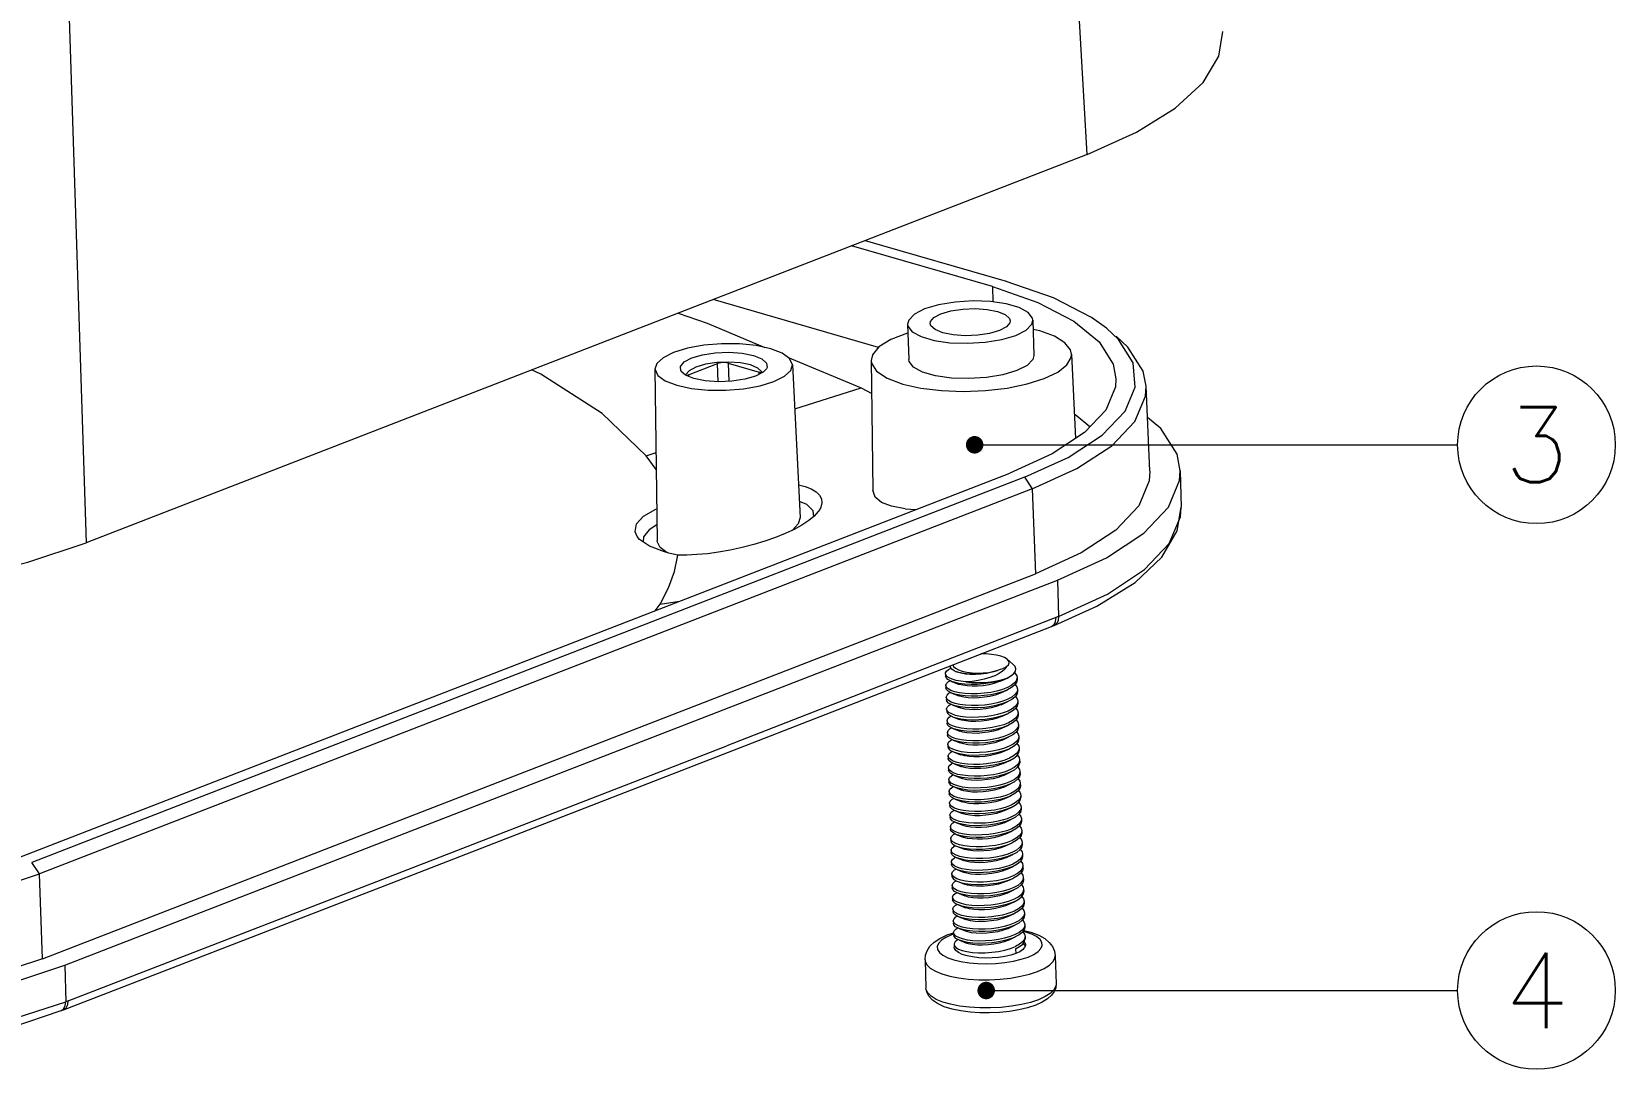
# Model space of a CAD drawing. Header units: millimetres. Extents: x 2698 to 3039, y 1138 to 1364.
# Drawn here: x 2884.8 to 2935.5, y 1151.2 to 1184.4 of the extents above; entities that cross this region are included whole.
import ezdxf
from ezdxf.enums import TextEntityAlignment as Align

# ---------------------------------------------------------------- set-up
doc = ezdxf.new("R2010")
doc.units = ezdxf.units.MM
doc.layers.add('from', color=7, linetype='Continuous', lineweight=13)
doc.styles.add('ROMAND', font='romand.shx', dxfattribs={"width": 0.75, "bigfont": 'gbcbig.shx'})
doc.styles.add('TXT', font='txt.shx', dxfattribs={"bigfont": 'gbcbig.shx'})
doc.dimstyles.new('YanXiu', dxfattribs={"dimtxt": 2.5, "dimasz": 2.2, "dimexe": 1, "dimexo": 0, "dimgap": 0.66, "dimtad": 0, "dimzin": 9, "dimdsep": 46, "dimtxsty": 'ROMAND', "dimblk": 'CLOSEDBLANK', "dimcen": 0, "dimclrd": 3, "dimclre": 3, "dimclrt": 7, "dimazin": 2, "dimtfac": 1, "dimtofl": 0, "dimtmove": 0, "dimatfit": 3, "dimldrblk": 'CLOSEDBLANK', "dimfxl": 1, "dimlwd": 5, "dimlwe": 5, "dimarcsym": 0})

# ---------------------------------------------------------------- blocks, each defined once
blk = doc.blocks.new('_ClosedBlank')
at = {"color": 0, "linetype": 'ByBlock', "lineweight": -2}
for p, q in [((-1, 0.167), (0, 0)), ((-1, 0.167), (-1, -0.167)), ((0, 0), (-1, -0.167))]:
    blk.add_line(p, q, dxfattribs=at)
blk = doc.blocks.new('A$C4FA966CF')
at = {"color": 7, "linetype": 'Continuous'}
for p, q in [((117.346, 53.418), (115.83, 79.734)), ((76.488, 64.472), (77.336, 37.897)), ((117.346, 53.418), (77.336, 37.897)), ((113.553, 48.133), (107.922, 49.762)), ((108.469, 49.974), (114.1, 48.345)), ((113.553, 48.133), (113.568, 47.522)), ((109.006, 45.703), (102.392, 47.617)), ((110.167, 46.635), (110.211, 45.224)), ((115.164, 46.792), (115.209, 45.381)), ((115.446, 46.364), (115.176, 46.423)), ((118.595, 46.017), (118.111, 46.47)), ((101.41, 44.609), (102.573, 45.06)), ((102.596, 44.332), (102.573, 45.06)), ((102.997, 45.077), (103.02, 44.348)), ((102.997, 45.077), (104.236, 44.718)), ((105.372, 45.32), (108.314, 44.085)), ((105.568, 45.014), (105.873, 38.907)), ((108.712, 45.186), (108.778, 40.002)), ((116.707, 45.436), (116.876, 42.068)), ((100.071, 44.841), (100.159, 37.97)), ((101.292, 44.597), (101.121, 44.747)), ((101.629, 44.46), (101.292, 44.597)), ((101.41, 44.609), (101.413, 44.54)), ((101.708, 44.917), (101.437, 44.774)), ((104.395, 44.716), (104.089, 44.554)), ((104.238, 44.633), (104.236, 44.718)), ((104.345, 44.689), (104.341, 44.732)), ((104.526, 44.854), (104.395, 44.716)), ((105.656, 43.247), (108.314, 44.085)), ((108.314, 44.085), (108.729, 43.863)), ((119.841, 40.765), (119.703, 44.153)), ((99.723, 41.375), (100.114, 41.499)), ((100.122, 40.822), (99.723, 41.375)), ((74.582, 25.29), (114.255, 40.681)), ((114.838, 40.512), (75.165, 25.121)), ((114.838, 40.512), (115.144, 40.05)), ((115.144, 40.05), (116.933, 40.869)), ((121.059, 40.766), (121.091, 39.319)), ((115.144, 40.05), (75.471, 24.66)), ((115.144, 40.05), (115.273, 36.657)), ((110.066, 39.252), (110.493, 39.221)), ((106.215, 38.782), (105.944, 38.601)), ((106.433, 38.964), (106.215, 38.782)), ((100.455, 37.529), (99.855, 37.757)), ((100.543, 37.505), (100.277, 37.701)), ((101.345, 37.403), (100.986, 37.404)), ((75.6, 21.266), (115.273, 36.657)), ((76.489, 21.011), (116.154, 36.399)), ((116.16, 36.4), (116.196, 34.945)), ((100.077, 35.181), (100.282, 35.441)), ((100.282, 35.44), (101.055, 35.56)), ((116.196, 34.945), (102.94, 29.782)), ((116.078, 34.749), (116.098, 34.906)), ((115.915, 34.552), (116.018, 34.628)), ((115.915, 34.55), (116.014, 34.589)), ((116.015, 34.589), (116.014, 34.588)), ((116.018, 34.628), (116.078, 34.749)), ((114.139, 33.241), (114.372, 33.049)), ((111.681, 32.661), (111.683, 32.567)), ((111.916, 32.357), (112.192, 32.249)), ((112.08, 32.757), (112.177, 32.719)), ((113.613, 32.75), (113.758, 32.794)), ((113.859, 32.835), (113.862, 32.836)), ((113.862, 32.836), (113.88, 32.845)), ((113.874, 32.365), (114.142, 32.49)), ((114.141, 32.489), (113.945, 32.411)), ((114.535, 32.484), (114.502, 32.385)), ((114.537, 32.515), (114.535, 32.484)), ((114.537, 32.515), (114.539, 32.421)), ((111.695, 32.191), (111.698, 32.097)), ((111.71, 31.72), (111.713, 31.626)), ((111.931, 31.887), (112.207, 31.778)), ((113.889, 31.894), (114.157, 32.019)), ((114.156, 32.019), (113.961, 31.941)), ((114.551, 32.031), (114.524, 31.928)), ((114.551, 32.045), (114.551, 32.031)), ((114.551, 32.045), (114.554, 31.951)), ((111.725, 31.25), (111.728, 31.156)), ((111.945, 31.416), (112.221, 31.308)), ((113.904, 31.424), (114.171, 31.549)), ((113.918, 30.953), (114.186, 31.079)), ((114.17, 31.548), (113.974, 31.47)), ((114.566, 31.561), (114.538, 31.458)), ((114.581, 31.09), (114.553, 30.987)), ((114.566, 31.575), (114.566, 31.561)), ((114.566, 31.575), (114.569, 31.481)), ((114.581, 31.104), (114.581, 31.09)), ((114.581, 31.104), (114.584, 31.01)), ((111.74, 30.78), (111.742, 30.686)), ((111.768, 30.703), (111.74, 30.78)), ((111.824, 30.923), (111.902, 30.975)), ((111.96, 30.946), (112.236, 30.837)), ((111.975, 30.476), (112.251, 30.367)), ((113.933, 30.483), (114.201, 30.608)), ((114.2, 30.608), (114.005, 30.53)), ((114.596, 30.62), (114.568, 30.517)), ((114.596, 30.634), (114.596, 30.62)), ((114.596, 30.634), (114.598, 30.54)), ((111.754, 30.309), (111.757, 30.215)), ((111.769, 29.839), (111.772, 29.745)), ((111.99, 30.005), (112.266, 29.897)), ((113.948, 30.013), (114.216, 30.138)), ((114.215, 30.137), (114.02, 30.06)), ((114.61, 30.149), (114.583, 30.047)), ((114.61, 30.163), (114.61, 30.149)), ((114.61, 30.163), (114.613, 30.069)), ((111.784, 29.368), (111.787, 29.274)), ((112.004, 29.535), (112.28, 29.426)), ((113.963, 29.542), (114.23, 29.667)), ((113.977, 29.072), (114.245, 29.197)), ((114.244, 29.196), (114.052, 29.12)), ((114.625, 29.679), (114.597, 29.576)), ((114.64, 29.209), (114.612, 29.106)), ((114.625, 29.693), (114.625, 29.679)), ((114.625, 29.693), (114.628, 29.599)), ((114.64, 29.223), (114.64, 29.209)), ((114.64, 29.223), (114.643, 29.129)), ((111.799, 28.898), (111.801, 28.804)), ((112.019, 29.064), (112.295, 28.956)), ((112.034, 28.594), (112.31, 28.485)), ((113.992, 28.601), (114.26, 28.727)), ((114.259, 28.726), (114.064, 28.648)), ((114.655, 28.738), (114.627, 28.635)), ((114.655, 28.752), (114.655, 28.738)), ((114.655, 28.752), (114.657, 28.658)), ((111.813, 28.428), (111.816, 28.334)), ((111.828, 27.957), (111.831, 27.863)), ((112.049, 28.124), (112.325, 28.015)), ((114.007, 28.131), (114.275, 28.256)), ((114.274, 28.256), (114.077, 28.178)), ((114.669, 28.268), (114.642, 28.165)), ((114.669, 28.282), (114.669, 28.268)), ((114.669, 28.282), (114.672, 28.188)), ((111.843, 27.487), (111.846, 27.393)), ((112.063, 27.653), (112.339, 27.545)), ((114.022, 27.661), (114.289, 27.786)), ((114.036, 27.19), (114.304, 27.315)), ((114.288, 27.785), (114.094, 27.708)), ((114.303, 27.315), (114.131, 27.245)), ((114.684, 27.797), (114.656, 27.695)), ((114.699, 27.327), (114.671, 27.224)), ((114.684, 27.811), (114.684, 27.797)), ((114.684, 27.811), (114.687, 27.717)), ((114.699, 27.341), (114.699, 27.327)), ((114.699, 27.341), (114.702, 27.247)), ((111.858, 27.016), (111.861, 26.922)), ((112.078, 27.183), (112.354, 27.074)), ((112.225, 27.136), (112.078, 27.183)), ((112.093, 26.712), (112.369, 26.604)), ((112.485, 27.035), (112.354, 27.074)), ((114.051, 26.72), (114.319, 26.845)), ((114.318, 26.844), (114.123, 26.767)), ((114.714, 26.857), (114.686, 26.754)), ((114.714, 26.871), (114.714, 26.857)), ((114.714, 26.871), (114.716, 26.777)), ((111.872, 26.546), (111.875, 26.452)), ((111.887, 26.076), (111.89, 25.982)), ((112.108, 26.242), (112.384, 26.133)), ((114.066, 26.249), (114.334, 26.375)), ((114.333, 26.374), (114.138, 26.297)), ((114.728, 26.386), (114.701, 26.283)), ((114.728, 26.4), (114.728, 26.386)), ((114.728, 26.4), (114.731, 26.306)), ((111.902, 25.605), (111.905, 25.511)), ((112.122, 25.772), (112.398, 25.663)), ((114.081, 25.779), (114.348, 25.904)), ((114.095, 25.309), (114.363, 25.434)), ((114.362, 25.433), (114.17, 25.357)), ((114.743, 25.916), (114.715, 25.813)), ((114.758, 25.445), (114.73, 25.343)), ((114.743, 25.93), (114.743, 25.916)), ((114.743, 25.93), (114.746, 25.836)), ((114.758, 25.459), (114.758, 25.445)), ((114.758, 25.459), (114.761, 25.365)), ((75.471, 24.66), (75.165, 25.121)), ((111.917, 25.135), (111.92, 25.041)), ((112.137, 25.301), (112.413, 25.193)), ((112.152, 24.831), (112.428, 24.722)), ((114.11, 24.838), (114.378, 24.963)), ((114.377, 24.963), (114.183, 24.885)), ((114.773, 24.975), (114.745, 24.872)), ((114.773, 24.989), (114.773, 24.975)), ((114.773, 24.989), (114.775, 24.895)), ((75.6, 21.266), (75.471, 24.66)), ((111.931, 24.664), (111.934, 24.57)), ((111.946, 24.194), (111.949, 24.1)), ((112.167, 24.36), (112.443, 24.252)), ((114.125, 24.368), (114.393, 24.493)), ((114.787, 24.505), (114.76, 24.402)), ((114.787, 24.519), (114.787, 24.505)), ((114.787, 24.519), (114.79, 24.425)), ((114.802, 24.048), (114.802, 24.034)), ((114.802, 24.048), (114.805, 23.954)), ((111.961, 23.724), (111.964, 23.63)), ((112.181, 23.89), (112.457, 23.781)), ((112.196, 23.42), (112.472, 23.311)), ((114.14, 23.897), (114.407, 24.023)), ((114.154, 23.427), (114.422, 23.552)), ((114.406, 24.022), (114.212, 23.944)), ((114.421, 23.552), (114.279, 23.493)), ((114.802, 24.034), (114.774, 23.931)), ((114.817, 23.564), (114.789, 23.461)), ((114.817, 23.578), (114.817, 23.564)), ((114.817, 23.578), (114.82, 23.484)), ((111.976, 23.253), (111.979, 23.159)), ((111.99, 22.783), (111.993, 22.689)), ((112.211, 22.949), (112.487, 22.841)), ((114.169, 22.957), (114.437, 23.082)), ((114.436, 23.081), (114.239, 23.003)), ((114.832, 23.093), (114.804, 22.991)), ((114.832, 23.107), (114.832, 23.093)), ((114.832, 23.107), (114.835, 23.013)), ((111.751, 22.221), (112.005, 22.305)), ((112.007, 22.255), (111.917, 22.225)), ((112.005, 22.312), (112.008, 22.218)), ((112.226, 22.479), (112.502, 22.37)), ((114.184, 22.486), (114.452, 22.611)), ((114.451, 22.611), (114.256, 22.533)), ((114.846, 22.623), (114.819, 22.52)), ((114.861, 22.153), (114.833, 22.05)), ((114.846, 22.637), (114.846, 22.623)), ((114.846, 22.637), (114.849, 22.543)), ((114.861, 22.167), (114.861, 22.153)), ((114.861, 22.167), (114.864, 22.073)), ((112.02, 21.842), (112.023, 21.738)), ((112.24, 22.008), (112.516, 21.9)), ((114.199, 22.016), (114.466, 22.141)), ((114.465, 22.14), (114.27, 22.063)), ((114.48, 21.67), (114.486, 21.482)), ((114.781, 21.881), (114.843, 21.807)), ((114.843, 21.807), (114.856, 21.764)), ((76.487, 21.01), (76.523, 19.554)), ((110.863, 21.231), (110.899, 20.102)), ((116.061, 21.394), (116.096, 20.265)), ((74.174, 18.784), (76.524, 19.555)), ((76.338, 19.198), (76.437, 19.236)), ((76.437, 19.236), (76.448, 19.24)), ((76.444, 19.278), (76.505, 19.4)), ((76.505, 19.4), (76.523, 19.555)), ((76.621, 19.593), (76.523, 19.554))]:
    blk.add_line(p, q, dxfattribs=at)
for points in [[(117.346, 53.418), (119.307, 54.3), (120.86, 55.264), (121.968, 56.287), (122.603, 57.343), (122.756, 58.323)], [(113.553, 48.133), (115.373, 47.495), (116.81, 46.752), (117.822, 45.925), (118.38, 45.039), (118.49, 44.454)], [(118.111, 46.47), (117.517, 46.898), (115.995, 47.683), (114.101, 48.344)], [(115.164, 46.792), (115.152, 46.869), (114.981, 47.095), (114.623, 47.293), (114.108, 47.443), (113.476, 47.535), (112.778, 47.561), (112.069, 47.517), (111.404, 47.408), (110.843, 47.241)], [(100.995, 47.075), (102.158, 46.67), (104.461, 45.703)], [(110.843, 47.241), (110.434, 47.032), (110.208, 46.798), (110.167, 46.635)], [(111.067, 46.664), (111.079, 46.737), (111.218, 46.903), (111.499, 47.051)], [(111.499, 47.051), (111.896, 47.166), (112.366, 47.236), (112.865, 47.256), (113.345, 47.222), (113.76, 47.138)], [(113.76, 47.138), (114.068, 47.013), (114.237, 46.859), (114.264, 46.764)], [(110.178, 46.277), (110.155, 46.271), (109.496, 46.017), (109.021, 45.722), (108.76, 45.402), (108.712, 45.186)], [(110.167, 46.635), (110.18, 46.559), (110.35, 46.332), (110.708, 46.134), (111.223, 45.984), (111.856, 45.892), (112.553, 45.867), (113.262, 45.91), (113.927, 46.02), (114.488, 46.186)], [(111.571, 46.289), (111.264, 46.415), (111.095, 46.569), (111.067, 46.664)], [(113.832, 46.376), (113.435, 46.261), (112.965, 46.191), (112.466, 46.172), (111.987, 46.205), (111.571, 46.289)], [(114.264, 46.764), (114.252, 46.69), (114.114, 46.524), (113.832, 46.376)], [(114.488, 46.186), (114.897, 46.395), (115.123, 46.629), (115.164, 46.792)], [(116.707, 45.436), (116.667, 45.606), (116.441, 45.891), (116.028, 46.148), (115.446, 46.364)], [(104.701, 45.651), (104.116, 45.777), (103.445, 45.844), (102.732, 45.848), (102.026, 45.789), (101.372, 45.671), (100.815, 45.502)], [(105.568, 45.014), (105.451, 45.263), (105.156, 45.476), (104.701, 45.651)], [(114.84, 40.513), (116.583, 41.308), (117.944, 42.199), (118.852, 43.152), (119.263, 44.121), (119.177, 45.084), (118.595, 46.017)], [(119.703, 44.152), (119.583, 44.754), (118.969, 45.719), (118.498, 46.157)], [(100.815, 45.502), (100.396, 45.292), (100.143, 45.058), (100.071, 44.841)], [(101.121, 44.747), (101.109, 44.765), (101.093, 44.947), (101.242, 45.126), (101.546, 45.287), (101.973, 45.412), (102.481, 45.489), (103.024, 45.511), (103.553, 45.475), (104.011, 45.384)], [(103.883, 45.001), (103.483, 45.081), (103.021, 45.114), (102.542, 45.095), (102.09, 45.028), (101.708, 44.917)], [(102.782, 45.098), (102.705, 45.092), (102.634, 45.079), (102.573, 45.06)], [(102.997, 45.077), (102.933, 45.09), (102.86, 45.098), (102.782, 45.098)], [(104.341, 44.732), (104.179, 44.88), (103.883, 45.001)], [(104.011, 45.384), (104.345, 45.247), (104.529, 45.079), (104.547, 44.896), (104.526, 44.854)], [(104.824, 44.342), (105.243, 44.551), (105.496, 44.785), (105.568, 45.014)], [(108.712, 45.186), (108.726, 45.076), (108.927, 44.76), (109.351, 44.476), (109.974, 44.241)], [(114.532, 44.775), (113.974, 44.609), (113.316, 44.5), (112.614, 44.456), (111.919, 44.479), (111.284, 44.569), (110.765, 44.718), (110.402, 44.914), (110.226, 45.142), (110.211, 45.224)], [(115.208, 45.381), (115.169, 45.222), (114.942, 44.985), (114.532, 44.775)], [(115.625, 44.459), (116.163, 44.717), (116.525, 45.004), (116.695, 45.305), (116.707, 45.436)], [(99.723, 41.375), (97.965, 43.064), (95.512, 44.633), (95.14, 44.803)], [(100.071, 44.841), (100.072, 44.816), (100.188, 44.58), (100.483, 44.367), (100.939, 44.192)], [(100.939, 44.192), (101.523, 44.066), (102.194, 44), (102.907, 43.995), (103.613, 44.054), (104.267, 44.172), (104.824, 44.342)], [(101.437, 44.774), (101.303, 44.615), (101.307, 44.591)], [(101.41, 44.609), (101.365, 44.587), (101.35, 44.573)], [(104.089, 44.554), (103.657, 44.429), (103.145, 44.353), (102.603, 44.332), (102.081, 44.368), (101.629, 44.46)], [(104.318, 44.675), (104.318, 44.676), (104.286, 44.699), (104.236, 44.718)], [(109.974, 44.241), (110.695, 44.079), (111.514, 43.98), (112.39, 43.947), (113.282, 43.981), (114.145, 44.081), (114.94, 44.243), (115.625, 44.459)], [(118.49, 44.454), (118.466, 44.122), (118.079, 43.2), (117.23, 42.301), (115.943, 41.453), (114.255, 40.681)], [(116.933, 40.869), (118.319, 41.775), (119.248, 42.744), (119.677, 43.749), (119.703, 44.152)], [(117.448, 42.532), (116.897, 42.982), (116.828, 43.018)], [(121.059, 40.767), (120.932, 41.441), (120.289, 42.465), (119.754, 42.902)], [(119.841, 40.764), (119.817, 40.37), (119.399, 39.375), (118.483, 38.406), (117.094, 37.49), (115.273, 36.657)], [(116.154, 36.399), (118.11, 37.294), (119.6, 38.275), (120.583, 39.314), (121.032, 40.38), (121.059, 40.767)], [(105.807, 40.218), (106.066, 40.15), (106.316, 40.049), (106.509, 39.931), (106.645, 39.796), (106.722, 39.648), (106.739, 39.489), (106.696, 39.32), (106.652, 39.232)], [(110.066, 39.252), (109.525, 39.353), (109.126, 39.512), (108.875, 39.722), (108.778, 40)], [(99.362, 38.147), (99.28, 38.336), (99.334, 38.652), (99.616, 38.96), (100.11, 39.242), (100.142, 39.253)], [(106.416, 38.95), (106.392, 39.179), (106.142, 39.426), (105.841, 39.547)], [(116.015, 34.589), (117.721, 35.357), (119.255, 36.311), (120.328, 37.325), (120.936, 38.379), (121.091, 39.323)], [(120.616, 37.866), (121.064, 38.934), (121.091, 39.319)], [(100.151, 38.607), (99.844, 38.417), (99.616, 38.138), (99.596, 37.936)], [(105.944, 38.601), (105.628, 38.427), (105.273, 38.26), (104.882, 38.102), (104.461, 37.955), (104.015, 37.821), (103.551, 37.702), (103.08, 37.601), (102.613, 37.52), (102.163, 37.46), (101.739, 37.421), (101.345, 37.403)], [(105.873, 38.907), (105.794, 38.648), (105.553, 38.391)], [(106.652, 39.232), (106.594, 39.144), (106.433, 38.964)], [(99.855, 37.757), (99.457, 38.032), (99.362, 38.147)], [(100.277, 37.701), (100.16, 37.943), (100.159, 37.969)], [(49.082, 36.808), (51.531, 36.214), (54.256, 35.765), (57.191, 35.472), (60.262, 35.342), (63.395, 35.38), (66.512, 35.583), (69.537, 35.947), (72.395, 36.463), (75.016, 37.118), (77.336, 37.897)], [(100.282, 35.441), (100.612, 36.093), (100.846, 36.748), (100.986, 37.404)], [(100.986, 37.404), (100.801, 37.442), (100.624, 37.483), (100.455, 37.529)], [(116.198, 34.947), (118.146, 35.842), (119.633, 36.825), (120.616, 37.866)], [(116.198, 34.946), (116.181, 34.792), (116.121, 34.67), (116.027, 34.593), (116.015, 34.589)], [(76.436, 19.236), (89.535, 24.298), (102.773, 29.433), (115.915, 34.552)], [(111.928, 32.844), (111.876, 32.912), (111.871, 32.977)], [(111.973, 33.016), (112.003, 32.948), (112.08, 32.879), (112.197, 32.818), (112.35, 32.766), (112.533, 32.727), (112.739, 32.702), (112.958, 32.691), (113.183, 32.696), (113.404, 32.715), (113.613, 32.75)], [(114.139, 33.241), (114.031, 33.308), (113.889, 33.363), (113.715, 33.406), (113.516, 33.436), (113.3, 33.451), (113.091, 33.452)], [(113.88, 32.845), (113.971, 32.876), (114.052, 32.91), (114.122, 32.947)], [(114.122, 32.947), (114.083, 32.884), (114.029, 32.822), (113.961, 32.762)], [(114.122, 32.947), (114.192, 33.021), (114.218, 33.097), (114.199, 33.172), (114.139, 33.241)], [(114.142, 32.49), (114.293, 32.574), (114.405, 32.666), (114.471, 32.762), (114.488, 32.859), (114.457, 32.953), (114.372, 33.049)], [(111.681, 32.661), (111.684, 32.693), (111.722, 32.763), (111.8, 32.83), (111.897, 32.884)], [(111.733, 32.557), (111.688, 32.624), (111.681, 32.661)], [(111.916, 32.357), (111.879, 32.373), (111.767, 32.436), (111.701, 32.507), (111.683, 32.567)], [(111.695, 32.191), (111.695, 32.201), (111.724, 32.276), (111.8, 32.35), (111.859, 32.384)], [(112.496, 32.337), (112.286, 32.36), (112.099, 32.395), (111.942, 32.44), (111.819, 32.495), (111.733, 32.557)], [(113.945, 32.411), (113.716, 32.344), (113.465, 32.292), (113.206, 32.257), (112.946, 32.238), (112.685, 32.235), (112.438, 32.248), (112.217, 32.277), (112.03, 32.319), (111.916, 32.357)], [(112.08, 32.757), (112.023, 32.783), (111.928, 32.844)], [(113.613, 32.75), (113.409, 32.703), (113.189, 32.67), (112.962, 32.653), (112.736, 32.65), (112.521, 32.663), (112.326, 32.69), (112.157, 32.731), (112.08, 32.757)], [(113.862, 32.836), (113.713, 32.776), (113.521, 32.719), (113.312, 32.675), (113.093, 32.646), (112.874, 32.633), (112.664, 32.634), (112.473, 32.65), (112.308, 32.679), (112.177, 32.719)], [(113.874, 32.365), (113.8, 32.332), (113.615, 32.269), (113.407, 32.22), (113.187, 32.185), (112.963, 32.165), (112.746, 32.162), (112.545, 32.173), (112.368, 32.199), (112.223, 32.237), (112.192, 32.249)], [(113.961, 32.762), (113.821, 32.668), (113.646, 32.581), (113.444, 32.505), (113.223, 32.442), (112.986, 32.392), (112.74, 32.357), (112.496, 32.337)], [(112.496, 32.337), (112.736, 32.314), (112.988, 32.307), (113.243, 32.315), (113.494, 32.338), (113.732, 32.376)], [(113.732, 32.376), (113.95, 32.427), (114.141, 32.489)], [(114.502, 32.385), (114.425, 32.289), (114.307, 32.197), (114.153, 32.113)], [(114.539, 32.421), (114.514, 32.308), (114.438, 32.205), (114.316, 32.107), (114.157, 32.019)], [(114.434, 32.708), (114.469, 32.676), (114.524, 32.581), (114.537, 32.515)], [(111.783, 32.057), (111.715, 32.127), (111.695, 32.191)], [(111.931, 31.887), (111.9, 31.899), (111.787, 31.962), (111.719, 32.032), (111.698, 32.097)], [(111.71, 31.72), (111.71, 31.731), (111.739, 31.806), (111.815, 31.879), (111.875, 31.914)], [(111.798, 31.586), (111.73, 31.657), (111.71, 31.72)], [(114.153, 32.113), (113.956, 32.035), (113.731, 31.969), (113.485, 31.917), (113.227, 31.881), (112.964, 31.861), (112.707, 31.858), (112.464, 31.871), (112.243, 31.899), (112.052, 31.94), (111.897, 31.994), (111.783, 32.057)], [(114.167, 31.643), (113.971, 31.564), (113.746, 31.499), (113.5, 31.447), (113.241, 31.411), (112.979, 31.391), (112.722, 31.388), (112.479, 31.4), (112.258, 31.428), (112.066, 31.47), (111.911, 31.523), (111.798, 31.586)], [(113.961, 31.941), (113.736, 31.875), (113.487, 31.823), (113.227, 31.787), (112.966, 31.767), (112.71, 31.764), (112.468, 31.777), (112.246, 31.804), (112.056, 31.846), (111.931, 31.887)], [(113.889, 31.894), (113.841, 31.873), (113.66, 31.808), (113.455, 31.756), (113.237, 31.719), (113.013, 31.697), (112.794, 31.691), (112.589, 31.7), (112.408, 31.724), (112.258, 31.76), (112.207, 31.778)], [(114.524, 31.928), (114.449, 31.827), (114.328, 31.731), (114.167, 31.643)], [(114.554, 31.951), (114.554, 31.933), (114.525, 31.831), (114.45, 31.732), (114.33, 31.636), (114.171, 31.549)], [(114.459, 32.233), (114.462, 32.231), (114.53, 32.133), (114.551, 32.045)], [(114.473, 31.763), (114.476, 31.76), (114.545, 31.663), (114.566, 31.575)], [(111.945, 31.416), (111.914, 31.429), (111.801, 31.492), (111.733, 31.562), (111.713, 31.626)], [(111.725, 31.25), (111.725, 31.26), (111.753, 31.336), (111.829, 31.409), (111.889, 31.443)], [(111.813, 31.116), (111.745, 31.186), (111.725, 31.25)], [(111.728, 31.156), (111.755, 31.081), (111.828, 31.013), (111.945, 30.952), (111.96, 30.946)], [(114.182, 31.172), (113.986, 31.094), (113.761, 31.028), (113.515, 30.977), (113.256, 30.941), (112.994, 30.921), (112.737, 30.917), (112.493, 30.93), (112.272, 30.958), (112.081, 30.999), (111.926, 31.053), (111.813, 31.116)], [(113.974, 31.47), (113.749, 31.405), (113.503, 31.353), (113.244, 31.317), (112.982, 31.297), (112.725, 31.294), (112.481, 31.306), (112.26, 31.334), (112.069, 31.376), (111.945, 31.416)], [(113.904, 31.424), (113.882, 31.414), (113.705, 31.347), (113.503, 31.293), (113.286, 31.253), (113.062, 31.229), (112.842, 31.22), (112.635, 31.227), (112.449, 31.249), (112.294, 31.283), (112.221, 31.308)], [(113.766, 30.935), (113.992, 31.001), (114.185, 31.078)], [(114.538, 31.458), (114.463, 31.357), (114.343, 31.261), (114.182, 31.172)], [(114.569, 31.481), (114.569, 31.47), (114.543, 31.366), (114.467, 31.263), (114.345, 31.166), (114.186, 31.079)], [(114.584, 31.01), (114.584, 30.998), (114.557, 30.896), (114.482, 30.793), (114.36, 30.696), (114.201, 30.608)], [(114.488, 31.292), (114.491, 31.29), (114.56, 31.192), (114.581, 31.104)], [(111.74, 30.78), (111.758, 30.85), (111.824, 30.923)], [(111.975, 30.476), (111.947, 30.487), (111.832, 30.55), (111.764, 30.62), (111.742, 30.686)], [(111.754, 30.309), (111.754, 30.319), (111.783, 30.395), (111.859, 30.468), (111.919, 30.502)], [(114.197, 30.702), (114.004, 30.625), (113.782, 30.56), (113.541, 30.508), (113.286, 30.472), (113.027, 30.451), (112.773, 30.447), (112.532, 30.458), (112.311, 30.483), (112.119, 30.523), (111.961, 30.574), (111.843, 30.635), (111.768, 30.703)], [(111.96, 30.946), (112.099, 30.901), (112.288, 30.862), (112.509, 30.835), (112.753, 30.823), (113.007, 30.827), (113.262, 30.847), (113.518, 30.883), (113.766, 30.935)], [(114.005, 30.53), (113.781, 30.464), (113.534, 30.412), (113.275, 30.376), (113.014, 30.356), (112.757, 30.353), (112.515, 30.365), (112.294, 30.393), (112.103, 30.434), (111.975, 30.476)], [(113.918, 30.953), (113.749, 30.886), (113.551, 30.83), (113.335, 30.788), (113.112, 30.761), (112.89, 30.75), (112.68, 30.755), (112.491, 30.774), (112.33, 30.807), (112.236, 30.837)], [(113.933, 30.483), (113.792, 30.426), (113.598, 30.367), (113.384, 30.323), (113.161, 30.294), (112.939, 30.28), (112.727, 30.283), (112.534, 30.3), (112.368, 30.331), (112.251, 30.367)], [(114.553, 30.987), (114.478, 30.886), (114.358, 30.79), (114.197, 30.702)], [(114.568, 30.517), (114.493, 30.416), (114.373, 30.32), (114.212, 30.231)], [(114.598, 30.54), (114.598, 30.522), (114.569, 30.42), (114.494, 30.32), (114.374, 30.225), (114.216, 30.138)], [(114.503, 30.822), (114.506, 30.819), (114.575, 30.722), (114.596, 30.634)], [(76.621, 19.593), (89.781, 24.678), (102.94, 29.782)], [(111.842, 30.175), (111.774, 30.245), (111.754, 30.309)], [(111.99, 30.005), (111.961, 30.017), (111.845, 30.081), (111.777, 30.152), (111.757, 30.215)], [(111.769, 29.839), (111.769, 29.849), (111.798, 29.924), (111.874, 29.998), (111.934, 30.032)], [(111.857, 29.705), (111.789, 29.775), (111.769, 29.839)], [(111.772, 29.745), (111.791, 29.683), (111.857, 29.613), (111.968, 29.55), (112.004, 29.535)], [(114.212, 30.231), (114.015, 30.153), (113.79, 30.087), (113.544, 30.036), (113.286, 30), (113.023, 29.98), (112.766, 29.976), (112.523, 29.989), (112.302, 30.017), (112.111, 30.059), (111.956, 30.112), (111.842, 30.175)], [(114.226, 29.761), (114.03, 29.683), (113.805, 29.617), (113.559, 29.565), (113.3, 29.529), (113.038, 29.509), (112.781, 29.506), (112.538, 29.519), (112.317, 29.547), (112.125, 29.588), (111.97, 29.642), (111.857, 29.705)], [(114.02, 30.06), (113.795, 29.994), (113.55, 29.942), (113.296, 29.906), (113.037, 29.886), (112.777, 29.882), (112.529, 29.895), (112.308, 29.922), (112.119, 29.963), (111.99, 30.005)], [(113.948, 30.013), (113.835, 29.965), (113.644, 29.905), (113.433, 29.858), (113.211, 29.827), (112.988, 29.811), (112.773, 29.811), (112.577, 29.826), (112.406, 29.855), (112.266, 29.897)], [(114.583, 30.047), (114.508, 29.946), (114.387, 29.849), (114.226, 29.761)], [(114.613, 30.069), (114.588, 29.956), (114.512, 29.853), (114.39, 29.755), (114.23, 29.667)], [(114.518, 30.351), (114.521, 30.349), (114.589, 30.251), (114.61, 30.163)], [(114.532, 29.881), (114.535, 29.879), (114.604, 29.781), (114.625, 29.693)], [(111.784, 29.368), (111.784, 29.379), (111.812, 29.454), (111.888, 29.527), (111.948, 29.561)], [(111.872, 29.234), (111.804, 29.305), (111.784, 29.368)], [(111.815, 29.198), (111.788, 29.26), (111.787, 29.274)], [(112.019, 29.064), (111.89, 29.13), (111.815, 29.198)], [(114.241, 29.291), (114.045, 29.212), (113.82, 29.147), (113.574, 29.095), (113.315, 29.059), (113.053, 29.039), (112.796, 29.036), (112.552, 29.048), (112.331, 29.076), (112.14, 29.118), (111.985, 29.171), (111.872, 29.234)], [(112.004, 29.535), (112.12, 29.497), (112.307, 29.455), (112.528, 29.426), (112.773, 29.412), (113.03, 29.415), (113.289, 29.434), (113.549, 29.469), (113.802, 29.521)], [(114.052, 29.12), (113.832, 29.055), (113.591, 29.003), (113.336, 28.967), (113.079, 28.946), (112.824, 28.941), (112.583, 28.952), (112.363, 28.977), (112.171, 29.016), (112.019, 29.064)], [(113.963, 29.542), (113.877, 29.505), (113.69, 29.443), (113.481, 29.394), (113.261, 29.36), (113.037, 29.342), (112.821, 29.34), (112.621, 29.352), (112.445, 29.379), (112.303, 29.418), (112.28, 29.426)], [(113.802, 29.521), (114.032, 29.588), (114.229, 29.667)], [(114.597, 29.576), (114.522, 29.475), (114.402, 29.379), (114.241, 29.291)], [(114.245, 29.197), (114.404, 29.284), (114.525, 29.381), (114.6, 29.482), (114.628, 29.583), (114.628, 29.599)], [(114.643, 29.129), (114.643, 29.112), (114.614, 29.009), (114.538, 28.909), (114.419, 28.814), (114.26, 28.727)], [(114.547, 29.411), (114.55, 29.408), (114.619, 29.311), (114.64, 29.223)], [(111.799, 28.898), (111.808, 28.95), (111.853, 29.014), (111.932, 29.076), (111.963, 29.093)], [(111.827, 28.822), (111.8, 28.885), (111.799, 28.898)], [(112.034, 28.594), (112.003, 28.607), (111.888, 28.671), (111.82, 28.742), (111.801, 28.804)], [(111.813, 28.428), (111.813, 28.438), (111.842, 28.513), (111.918, 28.586), (111.978, 28.621)], [(114.256, 28.82), (114.063, 28.743), (113.841, 28.678), (113.6, 28.627), (113.345, 28.59), (113.086, 28.57), (112.832, 28.565), (112.591, 28.576), (112.37, 28.602), (112.178, 28.641), (112.02, 28.693), (111.902, 28.753), (111.827, 28.822)], [(114.064, 28.648), (113.838, 28.582), (113.593, 28.531), (113.338, 28.495), (113.079, 28.475), (112.818, 28.471), (112.57, 28.484), (112.348, 28.512), (112.159, 28.553), (112.034, 28.594)], [(113.977, 29.072), (113.919, 29.046), (113.736, 28.982), (113.53, 28.931), (113.31, 28.894), (113.086, 28.874), (112.868, 28.869), (112.665, 28.879), (112.486, 28.904), (112.338, 28.941), (112.295, 28.956)], [(113.992, 28.601), (113.959, 28.586), (113.78, 28.52), (113.578, 28.467), (113.36, 28.429), (113.136, 28.405), (112.916, 28.398), (112.71, 28.406), (112.526, 28.428), (112.373, 28.464), (112.31, 28.485)], [(114.612, 29.106), (114.537, 29.005), (114.417, 28.909), (114.256, 28.82)], [(114.627, 28.635), (114.552, 28.534), (114.432, 28.438), (114.271, 28.35)], [(114.657, 28.658), (114.632, 28.546), (114.557, 28.443), (114.435, 28.344), (114.275, 28.256)], [(114.562, 28.94), (114.565, 28.938), (114.634, 28.84), (114.655, 28.752)], [(111.901, 28.294), (111.833, 28.364), (111.813, 28.428)], [(112.049, 28.124), (112.013, 28.138), (111.902, 28.201), (111.835, 28.271), (111.816, 28.334)], [(111.828, 27.957), (111.828, 27.967), (111.857, 28.043), (111.933, 28.116), (111.992, 28.15)], [(111.916, 27.823), (111.848, 27.893), (111.828, 27.957)], [(112.063, 27.653), (112.04, 27.663), (111.923, 27.726), (111.853, 27.796), (111.831, 27.863)], [(114.271, 28.35), (114.074, 28.272), (113.849, 28.206), (113.603, 28.154), (113.345, 28.118), (113.082, 28.098), (112.825, 28.095), (112.582, 28.108), (112.361, 28.135), (112.17, 28.177), (112.015, 28.231), (111.901, 28.294)], [(114.285, 27.879), (114.089, 27.801), (113.864, 27.735), (113.618, 27.684), (113.359, 27.648), (113.097, 27.628), (112.84, 27.624), (112.597, 27.637), (112.376, 27.665), (112.184, 27.707), (112.029, 27.76), (111.916, 27.823)], [(114.077, 28.178), (113.848, 28.111), (113.596, 28.058), (113.336, 28.023), (113.076, 28.004), (112.82, 28.001), (112.576, 28.014), (112.355, 28.043), (112.166, 28.085), (112.049, 28.124)], [(114.007, 28.131), (113.825, 28.06), (113.625, 28.004), (113.409, 27.963), (113.185, 27.937), (112.964, 27.928), (112.756, 27.933), (112.568, 27.954), (112.409, 27.987), (112.325, 28.015)], [(114.642, 28.165), (114.567, 28.064), (114.446, 27.968), (114.285, 27.879)], [(114.672, 28.188), (114.672, 28.171), (114.644, 28.07), (114.569, 27.969), (114.448, 27.873), (114.289, 27.786)], [(114.577, 28.47), (114.58, 28.467), (114.648, 28.37), (114.669, 28.282)], [(114.591, 27.999), (114.594, 27.997), (114.663, 27.899), (114.684, 27.811)], [(111.843, 27.487), (111.843, 27.497), (111.871, 27.572), (111.947, 27.646), (112.008, 27.68)], [(111.931, 27.353), (111.863, 27.423), (111.843, 27.487)], [(112.078, 27.183), (112.063, 27.189), (111.941, 27.253), (111.868, 27.325), (111.846, 27.393)], [(111.858, 27.016), (111.863, 27.056), (111.903, 27.124), (111.982, 27.189), (112.022, 27.211)], [(114.3, 27.409), (114.104, 27.331), (113.879, 27.265), (113.633, 27.213), (113.374, 27.177), (113.112, 27.157), (112.855, 27.154), (112.611, 27.167), (112.39, 27.195), (112.199, 27.236), (112.044, 27.29), (111.931, 27.353)], [(114.094, 27.708), (113.871, 27.642), (113.628, 27.591), (113.371, 27.555), (113.111, 27.534), (112.853, 27.53), (112.609, 27.542), (112.39, 27.569), (112.199, 27.609), (112.063, 27.653)], [(114.131, 27.245), (113.935, 27.185), (113.721, 27.135), (113.495, 27.098), (113.263, 27.073), (113.031, 27.061), (112.805, 27.061), (112.592, 27.075), (112.397, 27.1), (112.225, 27.136)], [(114.022, 27.661), (113.869, 27.599), (113.672, 27.541), (113.458, 27.498), (113.235, 27.47), (113.013, 27.458), (112.802, 27.461), (112.61, 27.479), (112.446, 27.511), (112.339, 27.545)], [(114.656, 27.695), (114.581, 27.594), (114.461, 27.497), (114.3, 27.409)], [(114.304, 27.315), (114.463, 27.403), (114.583, 27.498), (114.659, 27.6), (114.687, 27.703), (114.687, 27.717)], [(114.671, 27.224), (114.596, 27.123), (114.476, 27.027), (114.315, 26.939)], [(114.702, 27.247), (114.676, 27.135), (114.601, 27.031), (114.479, 26.933), (114.319, 26.845)], [(114.606, 27.529), (114.609, 27.527), (114.678, 27.429), (114.699, 27.341)], [(111.901, 26.922), (111.862, 26.988), (111.858, 27.016)], [(112.093, 26.712), (112.059, 26.726), (111.947, 26.789), (111.88, 26.859), (111.861, 26.922)], [(111.872, 26.546), (111.872, 26.556), (111.901, 26.632), (111.977, 26.705), (112.037, 26.739)], [(112.237, 26.76), (112.091, 26.806), (111.977, 26.861), (111.901, 26.922)], [(114.123, 26.767), (113.895, 26.7), (113.644, 26.648), (113.383, 26.612), (113.123, 26.593), (112.868, 26.59), (112.624, 26.603), (112.402, 26.631), (112.213, 26.673), (112.093, 26.712)], [(114.315, 26.939), (114.142, 26.869), (113.947, 26.808), (113.733, 26.759), (113.507, 26.721), (113.275, 26.696), (113.043, 26.684), (112.817, 26.685), (112.604, 26.698), (112.409, 26.724), (112.237, 26.76)], [(114.051, 26.72), (113.954, 26.679), (113.765, 26.617), (113.556, 26.569), (113.334, 26.536), (113.111, 26.519), (112.895, 26.518), (112.697, 26.531), (112.523, 26.559), (112.383, 26.598), (112.369, 26.604)], [(114.036, 27.19), (113.912, 27.139), (113.719, 27.079), (113.507, 27.034), (113.285, 27.003), (113.062, 26.988), (112.848, 26.989), (112.653, 27.005), (112.485, 27.035)], [(114.686, 26.754), (114.611, 26.653), (114.491, 26.557), (114.33, 26.468)], [(114.716, 26.776), (114.716, 26.759), (114.688, 26.658), (114.613, 26.558), (114.492, 26.462), (114.334, 26.375)], [(114.621, 27.059), (114.624, 27.056), (114.693, 26.959), (114.714, 26.871)], [(114.636, 26.588), (114.639, 26.586), (114.707, 26.488), (114.728, 26.4)], [(111.96, 26.412), (111.892, 26.482), (111.872, 26.546)], [(112.108, 26.242), (112.085, 26.251), (111.967, 26.315), (111.897, 26.386), (111.875, 26.452)], [(111.887, 26.076), (111.887, 26.086), (111.916, 26.161), (111.992, 26.234), (112.052, 26.269)], [(111.975, 25.942), (111.907, 26.012), (111.887, 26.076)], [(111.89, 25.982), (111.908, 25.922), (111.974, 25.851), (112.085, 25.787), (112.122, 25.772)], [(114.33, 26.468), (114.133, 26.39), (113.908, 26.324), (113.662, 26.273), (113.404, 26.237), (113.141, 26.217), (112.884, 26.213), (112.641, 26.226), (112.42, 26.254), (112.229, 26.295), (112.074, 26.349), (111.96, 26.412)], [(114.344, 25.998), (114.148, 25.92), (113.923, 25.854), (113.677, 25.802), (113.418, 25.766), (113.156, 25.746), (112.899, 25.743), (112.656, 25.756), (112.435, 25.783), (112.243, 25.825), (112.088, 25.879), (111.975, 25.942)], [(114.138, 26.297), (113.915, 26.231), (113.672, 26.18), (113.417, 26.144), (113.157, 26.123), (112.898, 26.119), (112.654, 26.131), (112.434, 26.158), (112.244, 26.198), (112.108, 26.242)], [(114.066, 26.249), (113.996, 26.219), (113.811, 26.155), (113.604, 26.105), (113.384, 26.07), (113.16, 26.05), (112.943, 26.046), (112.741, 26.058), (112.563, 26.083), (112.418, 26.121), (112.384, 26.133)], [(114.701, 26.283), (114.626, 26.182), (114.505, 26.086), (114.344, 25.998)], [(114.731, 26.306), (114.731, 26.293), (114.704, 26.19), (114.628, 26.088), (114.507, 25.991), (114.348, 25.904)], [(114.65, 26.118), (114.653, 26.115), (114.722, 26.018), (114.743, 25.93)], [(111.902, 25.605), (111.902, 25.615), (111.93, 25.691), (112.006, 25.764), (112.066, 25.798)], [(111.99, 25.471), (111.922, 25.541), (111.902, 25.605)], [(112.137, 25.301), (112.114, 25.311), (111.997, 25.374), (111.927, 25.444), (111.905, 25.511)], [(111.917, 25.135), (111.92, 25.168), (111.958, 25.237), (112.037, 25.304), (112.081, 25.329)], [(114.359, 25.527), (114.163, 25.449), (113.938, 25.383), (113.692, 25.332), (113.433, 25.296), (113.171, 25.276), (112.914, 25.272), (112.67, 25.285), (112.449, 25.313), (112.258, 25.355), (112.103, 25.408), (111.99, 25.471)], [(112.122, 25.772), (112.236, 25.734), (112.423, 25.692), (112.644, 25.663), (112.891, 25.649), (113.151, 25.652), (113.412, 25.671), (113.671, 25.707), (113.922, 25.759)], [(114.081, 25.779), (114.037, 25.759), (113.856, 25.694), (113.652, 25.642), (113.433, 25.604), (113.21, 25.582), (112.99, 25.576), (112.785, 25.585), (112.604, 25.608), (112.453, 25.644), (112.398, 25.663)], [(114.17, 25.357), (113.949, 25.291), (113.704, 25.239), (113.449, 25.203), (113.191, 25.183), (112.938, 25.178)], [(113.922, 25.759), (114.151, 25.826), (114.347, 25.904)], [(114.715, 25.813), (114.64, 25.712), (114.52, 25.616), (114.359, 25.527)], [(114.746, 25.836), (114.746, 25.825), (114.72, 25.722), (114.645, 25.619), (114.523, 25.522), (114.363, 25.434)], [(114.73, 25.343), (114.655, 25.242), (114.535, 25.145), (114.374, 25.057)], [(114.761, 25.365), (114.761, 25.347), (114.732, 25.246), (114.657, 25.146), (114.537, 25.05), (114.378, 24.963)], [(114.665, 25.647), (114.668, 25.645), (114.737, 25.547), (114.758, 25.459)], [(111.968, 25.032), (111.923, 25.099), (111.917, 25.135)], [(112.152, 24.831), (112.129, 24.84), (112.011, 24.904), (111.941, 24.975), (111.92, 25.041)], [(111.931, 24.664), (111.931, 24.675), (111.96, 24.75), (112.036, 24.823), (112.096, 24.858)], [(112.95, 24.802), (112.723, 24.812), (112.514, 24.835), (112.329, 24.87), (112.174, 24.916), (112.052, 24.97), (111.968, 25.032)], [(112.938, 25.178), (112.692, 25.189), (112.466, 25.217), (112.272, 25.258), (112.137, 25.301)], [(114.183, 24.885), (113.959, 24.82), (113.717, 24.769), (113.462, 24.732), (113.202, 24.712), (112.943, 24.708), (112.698, 24.72), (112.478, 24.747), (112.288, 24.787), (112.152, 24.831)], [(113.039, 25.105), (112.831, 25.112), (112.645, 25.133), (112.488, 25.167), (112.413, 25.193)], [(114.11, 24.838), (113.945, 24.772), (113.747, 24.716), (113.532, 24.673), (113.309, 24.646), (113.087, 24.635), (112.877, 24.639), (112.687, 24.658), (112.525, 24.691), (112.428, 24.722)], [(114.374, 25.057), (114.21, 24.99), (114.025, 24.932), (113.823, 24.884), (113.61, 24.846), (113.389, 24.819), (113.168, 24.805), (112.95, 24.802)], [(114.095, 25.309), (114.077, 25.3), (113.901, 25.233), (113.7, 25.179), (113.483, 25.139), (113.259, 25.114), (113.039, 25.105)], [(114.745, 24.872), (114.67, 24.771), (114.55, 24.675), (114.389, 24.587)], [(114.775, 24.895), (114.776, 24.883), (114.749, 24.78), (114.673, 24.677), (114.552, 24.58), (114.393, 24.493)], [(114.68, 25.177), (114.683, 25.175), (114.752, 25.077), (114.773, 24.989)], [(114.695, 24.707), (114.698, 24.704), (114.766, 24.607), (114.787, 24.519)], [(51.663, 23.743), (53.932, 23.203), (56.498, 22.806), (59.291, 22.57), (62.228, 22.506), (65.21, 22.621), (68.114, 22.909), (70.844, 23.358), (73.318, 23.95), (75.471, 24.66)], [(112.019, 24.53), (111.951, 24.601), (111.931, 24.664)], [(111.934, 24.57), (111.952, 24.51), (112.018, 24.439), (112.13, 24.376), (112.167, 24.36)], [(111.946, 24.194), (111.946, 24.204), (111.975, 24.28), (112.051, 24.353), (112.11, 24.387)], [(112.034, 24.06), (111.966, 24.13), (111.946, 24.194)], [(112.181, 23.89), (112.154, 23.901), (112.039, 23.965), (111.97, 24.034), (111.949, 24.1)], [(114.389, 24.587), (114.192, 24.508), (113.967, 24.443), (113.721, 24.391), (113.463, 24.355), (113.2, 24.335), (112.943, 24.332), (112.7, 24.344), (112.479, 24.372), (112.288, 24.414), (112.133, 24.467), (112.019, 24.53)], [(114.403, 24.116), (114.207, 24.038), (113.982, 23.972), (113.736, 23.921), (113.477, 23.885), (113.215, 23.865), (112.958, 23.861), (112.715, 23.874), (112.494, 23.902), (112.302, 23.943), (112.147, 23.997), (112.034, 24.06)], [(112.167, 24.36), (112.281, 24.322), (112.468, 24.281), (112.689, 24.252), (112.935, 24.238), (113.194, 24.241), (113.454, 24.26), (113.714, 24.295), (113.965, 24.347)], [(114.125, 24.368), (113.988, 24.312), (113.794, 24.253), (113.581, 24.209), (113.358, 24.179), (113.136, 24.165), (112.923, 24.167), (112.729, 24.184), (112.563, 24.215), (112.443, 24.252)], [(113.965, 24.347), (114.195, 24.414), (114.392, 24.492)], [(114.76, 24.402), (114.685, 24.301), (114.564, 24.205), (114.403, 24.116)], [(114.79, 24.425), (114.79, 24.412), (114.764, 24.31), (114.689, 24.208), (114.567, 24.11), (114.407, 24.023)], [(114.709, 24.236), (114.712, 24.234), (114.781, 24.136), (114.802, 24.048)], [(111.961, 23.724), (111.961, 23.734), (111.989, 23.809), (112.065, 23.882), (112.126, 23.917)], [(112.049, 23.59), (111.981, 23.66), (111.961, 23.724)], [(112.196, 23.42), (112.172, 23.429), (112.055, 23.494), (111.985, 23.565), (111.964, 23.63)], [(111.976, 23.253), (111.976, 23.263), (112.004, 23.338), (112.08, 23.412), (112.141, 23.447)], [(114.418, 23.646), (114.222, 23.568), (113.997, 23.502), (113.751, 23.45), (113.492, 23.414), (113.23, 23.394), (112.973, 23.391), (112.729, 23.404), (112.508, 23.431), (112.317, 23.473), (112.162, 23.527), (112.049, 23.59)], [(114.212, 23.944), (113.988, 23.879), (113.741, 23.827), (113.482, 23.791), (113.221, 23.771), (112.964, 23.767), (112.722, 23.779), (112.501, 23.807), (112.31, 23.848), (112.181, 23.89)], [(113.765, 23.358), (113.51, 23.322), (113.25, 23.301), (112.99, 23.297), (112.743, 23.309), (112.521, 23.336), (112.331, 23.376), (112.196, 23.42)], [(114.14, 23.897), (114.031, 23.852), (113.84, 23.791), (113.63, 23.744), (113.408, 23.712), (113.185, 23.696), (112.97, 23.696), (112.773, 23.71), (112.601, 23.739), (112.457, 23.781)], [(114.154, 23.427), (114.073, 23.392), (113.886, 23.329), (113.678, 23.28)], [(114.279, 23.493), (114.12, 23.44), (113.948, 23.395), (113.765, 23.358)], [(114.774, 23.931), (114.699, 23.83), (114.579, 23.734), (114.418, 23.646)], [(114.422, 23.552), (114.581, 23.639), (114.701, 23.735), (114.776, 23.835), (114.805, 23.937), (114.805, 23.954)], [(114.789, 23.461), (114.714, 23.36), (114.594, 23.264), (114.433, 23.175)], [(114.82, 23.484), (114.82, 23.473), (114.794, 23.37), (114.718, 23.267), (114.596, 23.169), (114.437, 23.082)], [(114.724, 23.766), (114.727, 23.763), (114.796, 23.666), (114.817, 23.578)], [(112.065, 23.118), (111.996, 23.188), (111.976, 23.253)], [(112.211, 22.949), (112.174, 22.965), (112.063, 23.028), (111.997, 23.098), (111.979, 23.159)], [(111.99, 22.783), (111.99, 22.793), (112.019, 22.868), (112.095, 22.942), (112.155, 22.976)], [(112.078, 22.649), (112.01, 22.719), (111.99, 22.783)], [(113.777, 22.982), (113.518, 22.945), (113.254, 22.924), (112.996, 22.92), (112.751, 22.933), (112.529, 22.96), (112.336, 23.001), (112.18, 23.055), (112.065, 23.118)], [(114.239, 23.003), (114.009, 22.936), (113.757, 22.884), (113.496, 22.848), (113.237, 22.829), (112.98, 22.827), (112.734, 22.84), (112.513, 22.869), (112.326, 22.911), (112.211, 22.949)], [(113.678, 23.28), (113.457, 23.246), (113.234, 23.227), (113.017, 23.224), (112.817, 23.237), (112.641, 23.263), (112.498, 23.302), (112.472, 23.311)], [(114.169, 22.957), (114.114, 22.932), (113.932, 22.868), (113.726, 22.816), (113.507, 22.78), (113.283, 22.759), (113.065, 22.753), (112.861, 22.763), (112.681, 22.788), (112.532, 22.824), (112.487, 22.841)], [(114.433, 23.175), (114.291, 23.116), (114.132, 23.064), (113.96, 23.019), (113.777, 22.982)], [(114.804, 22.991), (114.729, 22.89), (114.609, 22.793), (114.448, 22.705)], [(114.835, 23.013), (114.834, 22.999), (114.807, 22.897), (114.732, 22.796), (114.611, 22.699), (114.452, 22.611)], [(114.739, 23.295), (114.742, 23.293), (114.811, 23.195), (114.832, 23.107)], [(114.754, 22.825), (114.757, 22.823), (114.825, 22.725), (114.846, 22.637)], [(110.863, 21.231), (110.88, 21.412), (110.943, 21.593), (111.058, 21.769), (111.226, 21.933), (111.454, 22.084), (111.751, 22.221)], [(111.917, 22.225), (111.691, 22.122), (111.518, 22.008), (111.404, 21.887), (111.352, 21.764), (111.363, 21.64), (111.438, 21.521), (111.574, 21.41), (111.767, 21.311), (112.011, 21.225), (112.298, 21.157), (112.621, 21.107), (112.968, 21.078), (113.33, 21.071), (113.696, 21.085), (114.055, 21.12), (114.395, 21.176), (114.706, 21.25), (114.978, 21.34)], [(112.226, 22.479), (112.2, 22.489), (112.084, 22.553), (112.015, 22.622), (111.993, 22.689)], [(112.005, 22.312), (112.005, 22.323), (112.034, 22.398), (112.11, 22.471), (112.17, 22.506)], [(112.093, 22.178), (112.025, 22.249), (112.005, 22.312)], [(112.24, 22.008), (112.209, 22.021), (112.094, 22.086), (112.027, 22.157), (112.008, 22.218)], [(114.448, 22.705), (114.251, 22.627), (114.026, 22.561), (113.78, 22.509), (113.522, 22.473), (113.259, 22.453), (113.002, 22.45), (112.759, 22.463), (112.538, 22.491), (112.347, 22.532), (112.192, 22.586), (112.078, 22.649)], [(114.462, 22.235), (114.266, 22.156), (114.041, 22.091), (113.795, 22.039), (113.536, 22.003), (113.274, 21.983), (113.017, 21.98), (112.774, 21.992), (112.553, 22.02), (112.361, 22.062), (112.206, 22.115), (112.093, 22.178)], [(114.256, 22.533), (114.033, 22.468), (113.787, 22.416), (113.529, 22.38), (113.269, 22.36), (113.011, 22.356), (112.769, 22.368), (112.549, 22.395), (112.358, 22.436), (112.226, 22.479)], [(114.184, 22.486), (114.155, 22.473), (113.977, 22.407), (113.774, 22.353), (113.556, 22.314), (113.333, 22.29), (113.113, 22.283), (112.906, 22.29), (112.722, 22.313), (112.568, 22.348), (112.502, 22.37)], [(114.819, 22.52), (114.744, 22.419), (114.623, 22.323), (114.462, 22.235)], [(114.849, 22.543), (114.849, 22.526), (114.82, 22.424), (114.745, 22.323), (114.625, 22.228), (114.466, 22.141)], [(114.768, 22.355), (114.771, 22.352), (114.84, 22.255), (114.861, 22.167)], [(114.978, 21.34), (115.204, 21.443), (115.377, 21.557), (115.491, 21.678), (115.543, 21.801), (115.532, 21.925), (115.457, 22.044), (115.321, 22.155), (115.128, 22.254), (114.884, 22.34), (114.776, 22.365)], [(114.807, 22.406), (115.095, 22.332), (115.407, 22.214), (115.646, 22.078), (115.827, 21.925), (115.954, 21.757), (116.031, 21.578), (116.061, 21.394)], [(112.183, 22.036), (112.156, 22.022), (112.065, 21.948), (112.023, 21.872), (112.02, 21.842)], [(112.02, 21.842), (112.031, 21.796), (112.089, 21.723), (112.195, 21.657), (112.345, 21.6), (112.534, 21.556), (112.756, 21.525), (113.001, 21.51), (113.263, 21.512), (113.53, 21.53), (113.795, 21.566), (114.046, 21.618), (114.277, 21.685), (114.477, 21.764)], [(114.486, 21.482), (114.285, 21.416), (114.054, 21.364), (113.802, 21.326), (113.537, 21.305), (113.269, 21.3), (113.008, 21.312), (112.762, 21.342), (112.54, 21.386), (112.35, 21.445), (112.199, 21.516), (112.093, 21.596), (112.034, 21.683), (112.023, 21.738)], [(114.27, 22.063), (114.044, 21.997), (113.799, 21.945), (113.544, 21.909), (113.285, 21.889), (113.024, 21.886), (112.776, 21.898), (112.554, 21.926), (112.365, 21.968), (112.24, 22.008)], [(114.199, 22.016), (114.021, 21.946), (113.822, 21.89), (113.606, 21.849), (113.382, 21.823), (113.161, 21.812), (112.952, 21.818), (112.763, 21.838), (112.604, 21.871), (112.516, 21.9)], [(114.833, 22.05), (114.758, 21.949), (114.638, 21.853), (114.477, 21.764)], [(114.48, 21.67), (114.642, 21.759), (114.764, 21.857), (114.839, 21.961), (114.864, 22.073)], [(114.872, 21.827), (114.871, 21.805), (114.839, 21.718), (114.762, 21.634), (114.643, 21.554), (114.486, 21.482)], [(114.823, 21.938), (114.857, 21.891), (114.872, 21.827)], [(50.911, 20.027), (53.4, 19.435), (56.18, 19.009), (59.174, 18.759), (62.291, 18.694), (65.439, 18.815), (68.522, 19.119), (71.448, 19.595), (74.128, 20.232), (76.489, 21.011)], [(75.6, 21.266), (73.404, 20.542), (70.903, 19.948), (68.173, 19.503), (65.297, 19.22), (62.361, 19.107), (59.452, 19.167), (56.658, 19.399), (54.064, 19.797), (51.748, 20.348)], [(110.863, 21.231), (110.87, 21.176), (110.937, 21.034), (111.072, 20.901), (111.273, 20.778), (111.533, 20.67), (111.846, 20.579), (112.203, 20.509), (112.595, 20.46), (113.01, 20.435), (113.437, 20.433), (113.865, 20.456), (114.282, 20.501), (114.677, 20.569), (115.039, 20.658), (115.357, 20.764)], [(115.357, 20.764), (115.624, 20.885), (115.832, 21.017), (115.975, 21.158), (116.05, 21.303), (116.061, 21.394)], [(116.096, 20.265), (116.081, 20.114), (116.022, 19.962), (115.916, 19.813), (115.759, 19.671), (115.542, 19.535), (115.282, 19.418)], [(116.096, 20.265), (116.085, 20.174), (116.011, 20.029), (115.867, 19.888), (115.66, 19.756), (115.393, 19.635)], [(115.282, 19.418), (114.96, 19.311), (114.607, 19.227), (114.231, 19.164), (113.84, 19.123), (113.442, 19.105), (113.045, 19.109), (112.658, 19.135), (112.289, 19.184), (111.944, 19.256), (111.631, 19.354), (111.358, 19.479), (111.153, 19.62), (111.013, 19.773), (110.929, 19.935), (110.899, 20.102)], [(110.972, 19.906), (110.906, 20.047), (110.899, 20.102)], [(115.393, 19.635), (115.074, 19.529), (114.713, 19.44), (114.318, 19.372), (113.901, 19.327), (113.473, 19.304), (113.045, 19.306), (112.63, 19.331), (112.239, 19.38), (111.882, 19.45), (111.569, 19.541), (111.308, 19.649), (111.108, 19.772), (110.972, 19.906)], [(51.172, 18.226), (53.247, 17.723), (55.722, 17.311), (58.375, 17.045), (61.138, 16.929), (63.964, 16.965), (66.757, 17.151), (69.471, 17.48), (72.03, 17.947), (74.382, 18.541), (76.338, 19.197)], [(76.338, 19.197), (76.35, 19.202), (76.444, 19.278)], [(76.448, 19.24), (76.543, 19.316), (76.603, 19.438), (76.621, 19.592)]]:
    blk.add_lwpolyline(points, dxfattribs=at)
blk = doc.blocks.new('A$C7D361F63')
at = {"layer": 'from', "color": 4}
for centre in [(135.293, 41.812), (135.293, 20.002)]:
    blk.add_circle(centre, 3.15, dxfattribs=at)
blk.add_blockref('A$C4FA966CF', (0, 0))
at = {"layer": 'from', "color": 6, "style": 'TXT'}
for s, p in [('3', (135.293, 41.812)), ('4', (135.293, 20.002))]:
    blk.add_text(s, height=3, dxfattribs=at).set_placement(p, align=Align.MIDDLE)
at = {"layer": 'from', "color": 4}
for points in [[(112.843, 41.812), (132.143, 41.812)], [(113.305, 20.002), (132.143, 20.002)]]:
    blk.add_leader(points, dimstyle='YanXiu', override={"dimasz": 0.7, "dimldrblk": 'Dot'}, dxfattribs=at)

msp = doc.modelspace()

# ---------------------------------------------------------------- block references
at = {"layer": 'from', "xscale": 0.8, "yscale": 0.8, "zscale": 0.8}
msp.add_blockref('A$C7D361F63', (2824.712, 1137.733), dxfattribs=at)

doc.saveas('drawing.dxf')
